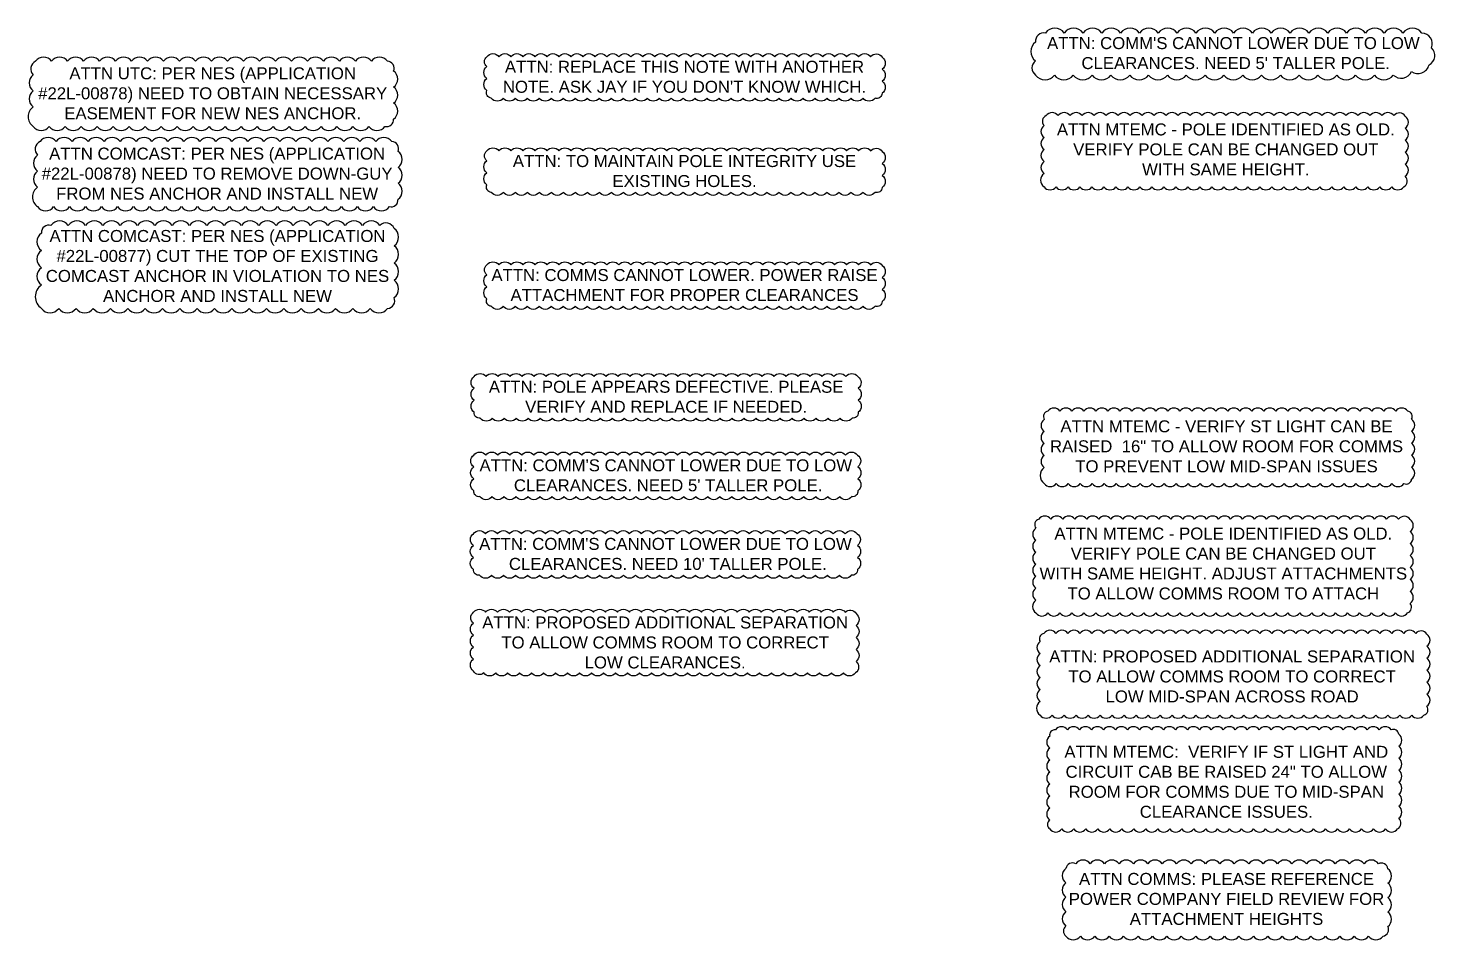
# Model space of a CAD drawing. Header units: inches. Extents: x 29 to 22121, y 36 to 12095.
# Drawn here: x 10955 to 11659, y 7379 to 7835 of the extents above; entities that cross this region are included whole.
import ezdxf

# ---------------------------------------------------------------- set-up
doc = ezdxf.new("R2010")
doc.units = ezdxf.units.IN
doc.header["$MEASUREMENT"] = 0
doc.layers.add('Integrity Attachments-MR', color=1, linetype='Continuous')
doc.styles.get("Standard").update_dxf_attribs({"font": 'arial.ttf'})

# ---------------------------------------------------------------- blocks, each defined once
blk = doc.blocks.new('Notes-TallerPole5')
at = {"layer": 'Integrity Attachments-MR'}
blk.add_lwpolyline([(-96.09, 20.75, -0.520567), (-90.09, 20.75, -0.520567), (-84.09, 20.75, -0.520567), (-78.09, 20.75, -0.520567), (-72.09, 20.75, -0.520567), (-66.09, 20.75, -0.520567), (-60.09, 20.75, -0.520567), (-54.09, 20.75, -0.520567), (-48.09, 20.75, -0.520567), (-42.09, 20.75, -0.520567), (-36.09, 20.75, -0.520567), (-30.09, 20.75, -0.520567), (-24.09, 20.75, -0.520567), (-18.09, 20.75, -0.520567), (-12.09, 20.75, -0.520567), (-6.09, 20.75, -0.520567), (-0.09, 20.75, -0.520567), (5.91, 20.75, -0.520567), (11.91, 20.75, -0.520567), (17.91, 20.75, -0.520567), (23.91, 20.75, -0.520567), (29.91, 20.75, -0.520567), (35.91, 20.75, -0.520567), (41.91, 20.75, -0.520567), (47.91, 20.75, -0.520567), (53.91, 20.75, -0.520567), (59.91, 20.75, -0.520567), (65.91, 20.75, -0.520567), (71.91, 20.75, -0.520567), (77.91, 20.75, -0.520567), (83.91, 20.75, -0.520567), (89.91, 20.75, -0.520567), (95.91, 20.75, -0.520567), (96.09, 14.92, -0.520567), (96.09, 8.92, -0.520567), (96.09, 2.92, -0.520567), (93, 0, -0.520567), (87, 0, -0.520567), (81, 0, -0.520567), (75, 0, -0.520567), (69, 0, -0.520567), (63, 0, -0.520567), (57, 0, -0.520567), (51, 0, -0.520567), (45, 0, -0.520567), (39, 0, -0.520567), (33, 0, -0.520567), (27, 0, -0.520567), (21, 0, -0.520567), (15, 0, -0.520567), (9, 0, -0.520567), (3, 0, -0.520567), (-3, 0, -0.520567), (-9, 0, -0.520567), (-15, 0, -0.520567), (-21, 0, -0.520567), (-27, 0, -0.520567), (-33, 0, -0.520567), (-39, 0, -0.520567), (-45, 0, -0.520567), (-51, 0, -0.520567), (-57, 0, -0.520567), (-63, 0, -0.520567), (-69, 0, -0.520567), (-75, 0, -0.520567), (-81, 0, -0.520567), (-87, 0, -0.520567), (-93, 0, -0.520567), (-96.09, 2.91, -0.520567), (-96.09, 8.91, -0.520567), (-96.09, 14.91, -0.520567)], format="xyb", close=True, dxfattribs=at)
at = {"layer": 'Integrity Attachments-MR', "insert": (0, 18.66), "char_height": 6, "attachment_point": 2}
blk.add_mtext_dynamic_manual_height_columns("ATTN: COMM'S CANNOT LOWER DUE TO LOW  CLEARANCES. NEED 5' TALLER POLE.", width=187.1938, gutter_width=30, heights=[0], dxfattribs=at)
blk = doc.blocks.new('Notes-DefectivePole')
at = {"layer": 'Integrity Attachments-MR'}
blk.add_lwpolyline([(-96.09, 20.75, -0.520567), (-90.09, 20.75, -0.520567), (-84.09, 20.75, -0.520567), (-78.09, 20.75, -0.520567), (-72.09, 20.75, -0.520567), (-66.09, 20.75, -0.520567), (-60.09, 20.75, -0.520567), (-54.09, 20.75, -0.520567), (-48.09, 20.75, -0.520567), (-42.09, 20.75, -0.520567), (-36.09, 20.75, -0.520567), (-30.09, 20.75, -0.520567), (-24.09, 20.75, -0.520567), (-18.09, 20.75, -0.520567), (-12.09, 20.75, -0.520567), (-6.09, 20.75, -0.520567), (-0.09, 20.75, -0.520567), (5.91, 20.75, -0.520567), (11.91, 20.75, -0.520567), (17.91, 20.75, -0.520567), (23.91, 20.75, -0.520567), (29.91, 20.75, -0.520567), (35.91, 20.75, -0.520567), (41.91, 20.75, -0.520567), (47.91, 20.75, -0.520567), (53.91, 20.75, -0.520567), (59.91, 20.75, -0.520567), (65.91, 20.75, -0.520567), (71.91, 20.75, -0.520567), (77.91, 20.75, -0.520567), (83.91, 20.75, -0.520567), (89.91, 20.75, -0.520567), (95.91, 20.75, -0.520567), (96.09, 14.92, -0.520567), (96.09, 8.92, -0.520567), (96.09, 2.92, -0.520567), (93, 0, -0.520567), (87, 0, -0.520567), (81, 0, -0.520567), (75, 0, -0.520567), (69, 0, -0.520567), (63, 0, -0.520567), (57, 0, -0.520567), (51, 0, -0.520567), (45, 0, -0.520567), (39, 0, -0.520567), (33, 0, -0.520567), (27, 0, -0.520567), (21, 0, -0.520567), (15, 0, -0.520567), (9, 0, -0.520567), (3, 0, -0.520567), (-3, 0, -0.520567), (-9, 0, -0.520567), (-15, 0, -0.520567), (-21, 0, -0.520567), (-27, 0, -0.520567), (-33, 0, -0.520567), (-39, 0, -0.520567), (-45, 0, -0.520567), (-51, 0, -0.520567), (-57, 0, -0.520567), (-63, 0, -0.520567), (-69, 0, -0.520567), (-75, 0, -0.520567), (-81, 0, -0.520567), (-87, 0, -0.520567), (-93, 0, -0.520567), (-96.09, 2.91, -0.520567), (-96.09, 8.91, -0.520567), (-96.09, 14.91, -0.520567)], format="xyb", close=True, dxfattribs=at)
at = {"layer": 'Integrity Attachments-MR', "insert": (0, 18.66), "char_height": 6, "attachment_point": 2}
blk.add_mtext_dynamic_manual_height_columns('ATTN: POLE APPEARS DEFECTIVE. PLEASE\\PVERIFY AND REPLACE IF NEEDED.', width=187.1938, gutter_width=30, heights=[0], dxfattribs=at)
blk = doc.blocks.new('Notes-PRA')
blk.add_lwpolyline([(-98.87, 20.71, -0.520567), (-92.87, 20.71, -0.520567), (-86.87, 20.71, -0.520567), (-80.87, 20.71, -0.520567), (-74.87, 20.71, -0.520567), (-68.87, 20.71, -0.520567), (-62.87, 20.71, -0.520567), (-56.87, 20.71, -0.520567), (-50.87, 20.71, -0.520567), (-44.87, 20.71, -0.520567), (-38.87, 20.71, -0.520567), (-32.87, 20.71, -0.520567), (-26.87, 20.71, -0.520567), (-20.87, 20.71, -0.520567), (-14.87, 20.71, -0.520567), (-8.87, 20.71, -0.520567), (-2.87, 20.71, -0.520567), (3.13, 20.71, -0.520567), (9.13, 20.71, -0.520567), (15.13, 20.71, -0.520567), (21.13, 20.71, -0.520567), (27.13, 20.71, -0.520567), (33.13, 20.71, -0.520567), (39.13, 20.71, -0.520567), (45.13, 20.71, -0.520567), (51.13, 20.71, -0.520567), (57.13, 20.71, -0.520567), (63.13, 20.71, -0.520567), (69.13, 20.71, -0.520567), (75.13, 20.71, -0.520567), (81.13, 20.71, -0.520567), (87.13, 20.71, -0.520567), (93.13, 20.71, -0.520567), (98.87, 20.45, -0.520567), (98.87, 14.45, -0.520567), (98.87, 8.45, -0.520567), (98.87, 2.45, -0.520567), (95.32, 0, -0.520567), (89.32, 0, -0.520567), (83.32, 0, -0.520567), (77.32, 0, -0.520567), (71.32, 0, -0.520567), (65.32, 0, -0.520567), (59.32, 0, -0.520567), (53.32, 0, -0.520567), (47.32, 0, -0.520567), (41.32, 0, -0.520567), (35.32, 0, -0.520567), (29.32, 0, -0.520567), (23.32, 0, -0.520567), (17.32, 0, -0.520567), (11.32, 0, -0.520567), (5.32, 0, -0.520567), (-0.68, 0, -0.520567), (-6.68, 0, -0.520567), (-12.68, 0, -0.520567), (-18.68, 0, -0.520567), (-24.68, 0, -0.520567), (-30.68, 0, -0.520567), (-36.68, 0, -0.520567), (-42.68, 0, -0.520567), (-48.68, 0, -0.520567), (-54.68, 0, -0.520567), (-60.68, 0, -0.520567), (-66.68, 0, -0.520567), (-72.68, 0, -0.520567), (-78.68, 0, -0.520567), (-84.68, 0, -0.520567), (-90.68, 0, -0.520567), (-96.68, 0, -0.520567), (-98.87, 3.81, -0.520567), (-98.87, 9.81, -0.520567), (-98.87, 15.81, -0.520567)], format="xyb", close=True)
at = {"insert": (0, 18.66), "char_height": 6, "attachment_point": 2}
blk.add_mtext_dynamic_manual_height_columns('ATTN: COMMS CANNOT LOWER. POWER RAISE ATTACHMENT FOR PROPER CLEARANCES', width=196.7363, gutter_width=30, heights=[0], dxfattribs=at)
blk = doc.blocks.new('Notes-UEH')
blk.add_lwpolyline([(-98.87, 20.71, -0.520567), (-92.87, 20.71, -0.520567), (-86.87, 20.71, -0.520567), (-80.87, 20.71, -0.520567), (-74.87, 20.71, -0.520567), (-68.87, 20.71, -0.520567), (-62.87, 20.71, -0.520567), (-56.87, 20.71, -0.520567), (-50.87, 20.71, -0.520567), (-44.87, 20.71, -0.520567), (-38.87, 20.71, -0.520567), (-32.87, 20.71, -0.520567), (-26.87, 20.71, -0.520567), (-20.87, 20.71, -0.520567), (-14.87, 20.71, -0.520567), (-8.87, 20.71, -0.520567), (-2.87, 20.71, -0.520567), (3.13, 20.71, -0.520567), (9.13, 20.71, -0.520567), (15.13, 20.71, -0.520567), (21.13, 20.71, -0.520567), (27.13, 20.71, -0.520567), (33.13, 20.71, -0.520567), (39.13, 20.71, -0.520567), (45.13, 20.71, -0.520567), (51.13, 20.71, -0.520567), (57.13, 20.71, -0.520567), (63.13, 20.71, -0.520567), (69.13, 20.71, -0.520567), (75.13, 20.71, -0.520567), (81.13, 20.71, -0.520567), (87.13, 20.71, -0.520567), (93.13, 20.71, -0.520567), (98.87, 20.45, -0.520567), (98.87, 14.45, -0.520567), (98.87, 8.45, -0.520567), (98.87, 2.45, -0.520567), (95.32, 0, -0.520567), (89.32, 0, -0.520567), (83.32, 0, -0.520567), (77.32, 0, -0.520567), (71.32, 0, -0.520567), (65.32, 0, -0.520567), (59.32, 0, -0.520567), (53.32, 0, -0.520567), (47.32, 0, -0.520567), (41.32, 0, -0.520567), (35.32, 0, -0.520567), (29.32, 0, -0.520567), (23.32, 0, -0.520567), (17.32, 0, -0.520567), (11.32, 0, -0.520567), (5.32, 0, -0.520567), (-0.68, 0, -0.520567), (-6.68, 0, -0.520567), (-12.68, 0, -0.520567), (-18.68, 0, -0.520567), (-24.68, 0, -0.520567), (-30.68, 0, -0.520567), (-36.68, 0, -0.520567), (-42.68, 0, -0.520567), (-48.68, 0, -0.520567), (-54.68, 0, -0.520567), (-60.68, 0, -0.520567), (-66.68, 0, -0.520567), (-72.68, 0, -0.520567), (-78.68, 0, -0.520567), (-84.68, 0, -0.520567), (-90.68, 0, -0.520567), (-96.68, 0, -0.520567), (-98.87, 3.81, -0.520567), (-98.87, 9.81, -0.520567), (-98.87, 15.81, -0.520567)], format="xyb", close=True)
at = {"insert": (0, 18.66), "char_height": 6, "attachment_point": 2}
blk.add_mtext_dynamic_manual_height_columns('ATTN: TO MAINTAIN POLE INTEGRITY USE EXISTING HOLES.', width=196.7363, gutter_width=30, heights=[0], dxfattribs=at)
blk = doc.blocks.new('Notes-Other')
blk.add_lwpolyline([(-98.87, 20.71, -0.520567), (-92.87, 20.71, -0.520567), (-86.87, 20.71, -0.520567), (-80.87, 20.71, -0.520567), (-74.87, 20.71, -0.520567), (-68.87, 20.71, -0.520567), (-62.87, 20.71, -0.520567), (-56.87, 20.71, -0.520567), (-50.87, 20.71, -0.520567), (-44.87, 20.71, -0.520567), (-38.87, 20.71, -0.520567), (-32.87, 20.71, -0.520567), (-26.87, 20.71, -0.520567), (-20.87, 20.71, -0.520567), (-14.87, 20.71, -0.520567), (-8.87, 20.71, -0.520567), (-2.87, 20.71, -0.520567), (3.13, 20.71, -0.520567), (9.13, 20.71, -0.520567), (15.13, 20.71, -0.520567), (21.13, 20.71, -0.520567), (27.13, 20.71, -0.520567), (33.13, 20.71, -0.520567), (39.13, 20.71, -0.520567), (45.13, 20.71, -0.520567), (51.13, 20.71, -0.520567), (57.13, 20.71, -0.520567), (63.13, 20.71, -0.520567), (69.13, 20.71, -0.520567), (75.13, 20.71, -0.520567), (81.13, 20.71, -0.520567), (87.13, 20.71, -0.520567), (93.13, 20.71, -0.520567), (98.87, 20.45, -0.520567), (98.87, 14.45, -0.520567), (98.87, 8.45, -0.520567), (98.87, 2.45, -0.520567), (95.32, 0, -0.520567), (89.32, 0, -0.520567), (83.32, 0, -0.520567), (77.32, 0, -0.520567), (71.32, 0, -0.520567), (65.32, 0, -0.520567), (59.32, 0, -0.520567), (53.32, 0, -0.520567), (47.32, 0, -0.520567), (41.32, 0, -0.520567), (35.32, 0, -0.520567), (29.32, 0, -0.520567), (23.32, 0, -0.520567), (17.32, 0, -0.520567), (11.32, 0, -0.520567), (5.32, 0, -0.520567), (-0.68, 0, -0.520567), (-6.68, 0, -0.520567), (-12.68, 0, -0.520567), (-18.68, 0, -0.520567), (-24.68, 0, -0.520567), (-30.68, 0, -0.520567), (-36.68, 0, -0.520567), (-42.68, 0, -0.520567), (-48.68, 0, -0.520567), (-54.68, 0, -0.520567), (-60.68, 0, -0.520567), (-66.68, 0, -0.520567), (-72.68, 0, -0.520567), (-78.68, 0, -0.520567), (-84.68, 0, -0.520567), (-90.68, 0, -0.520567), (-96.68, 0, -0.520567), (-98.87, 3.81, -0.520567), (-98.87, 9.81, -0.520567), (-98.87, 15.81, -0.520567)], format="xyb", close=True)
at = {"insert": (0, 18.66), "char_height": 6, "attachment_point": 2}
blk.add_mtext_dynamic_manual_height_columns("ATTN: REPLACE THIS NOTE WITH ANOTHER NOTE. ASK JAY IF YOU DON'T KNOW WHICH.", width=196.7363, gutter_width=30, heights=[0], dxfattribs=at)
blk = doc.blocks.new('Notes-TALL10')
at = {"layer": 'Integrity Attachments-MR'}
blk.add_lwpolyline([(-96.09, 2.09, -0.520567), (-90.09, 2.09, -0.520567), (-84.09, 2.09, -0.520567), (-78.09, 2.09, -0.520567), (-72.09, 2.09, -0.520567), (-66.09, 2.09, -0.520567), (-60.09, 2.09, -0.520567), (-54.09, 2.09, -0.520567), (-48.09, 2.09, -0.520567), (-42.09, 2.09, -0.520567), (-36.09, 2.09, -0.520567), (-30.09, 2.09, -0.520567), (-24.09, 2.09, -0.520567), (-18.09, 2.09, -0.520567), (-12.09, 2.09, -0.520567), (-6.09, 2.09, -0.520567), (-0.09, 2.09, -0.520567), (5.91, 2.09, -0.520567), (11.91, 2.09, -0.520567), (17.91, 2.09, -0.520567), (23.91, 2.09, -0.520567), (29.91, 2.09, -0.520567), (35.91, 2.09, -0.520567), (41.91, 2.09, -0.520567), (47.91, 2.09, -0.520567), (53.91, 2.09, -0.520567), (59.91, 2.09, -0.520567), (65.91, 2.09, -0.520567), (71.91, 2.09, -0.520567), (77.91, 2.09, -0.520567), (83.91, 2.09, -0.520567), (89.91, 2.09, -0.520567), (95.91, 2.09, -0.520567), (96.09, -3.74, -0.520567), (96.09, -9.74, -0.520567), (96.09, -15.74, -0.520567), (93, -18.66, -0.520567), (87, -18.66, -0.520567), (81, -18.66, -0.520567), (75, -18.66, -0.520567), (69, -18.66, -0.520567), (63, -18.66, -0.520567), (57, -18.66, -0.520567), (51, -18.66, -0.520567), (45, -18.66, -0.520567), (39, -18.66, -0.520567), (33, -18.66, -0.520567), (27, -18.66, -0.520567), (21, -18.66, -0.520567), (15, -18.66, -0.520567), (9, -18.66, -0.520567), (3, -18.66, -0.520567), (-3, -18.66, -0.520567), (-9, -18.66, -0.520567), (-15, -18.66, -0.520567), (-21, -18.66, -0.520567), (-27, -18.66, -0.520567), (-33, -18.66, -0.520567), (-39, -18.66, -0.520567), (-45, -18.66, -0.520567), (-51, -18.66, -0.520567), (-57, -18.66, -0.520567), (-63, -18.66, -0.520567), (-69, -18.66, -0.520567), (-75, -18.66, -0.520567), (-81, -18.66, -0.520567), (-87, -18.66, -0.520567), (-93, -18.66, -0.520567), (-96.09, -15.75, -0.520567), (-96.09, -9.75, -0.520567), (-96.09, -3.75, -0.520567)], format="xyb", close=True, dxfattribs=at)
at = {"layer": 'Integrity Attachments-MR', "insert": (0, 0), "char_height": 6, "attachment_point": 2}
blk.add_mtext_dynamic_manual_height_columns("ATTN: COMM'S CANNOT LOWER DUE TO LOW  CLEARANCES. NEED 10' TALLER POLE.", width=187.1938, gutter_width=30, heights=[0], dxfattribs=at)
blk = doc.blocks.new('Notes-EC')
at = {"layer": 'Integrity Attachments-MR', "flags": 128}
blk.add_lwpolyline([(-95.88, 2.09, -0.520567), (-89.88, 2.09, -0.520567), (-83.88, 2.09, -0.520567), (-77.88, 2.09, -0.520567), (-71.88, 2.09, -0.520567), (-65.88, 2.09, -0.520567), (-59.88, 2.09, -0.520567), (-53.88, 2.09, -0.520567), (-47.88, 2.09, -0.520567), (-41.88, 2.09, -0.520567), (-35.88, 2.09, -0.520567), (-29.88, 2.09, -0.520567), (-23.88, 2.09, -0.520567), (-17.88, 2.09, -0.520567), (-11.88, 2.09, -0.520567), (-5.88, 2.09, -0.520567), (0.12, 2.09, -0.520567), (6.12, 2.09, -0.520567), (12.12, 2.09, -0.520567), (18.12, 2.09, -0.520567), (24.12, 2.09, -0.520567), (30.12, 2.09, -0.520567), (36.12, 2.09, -0.520567), (42.12, 2.09, -0.520567), (48.12, 2.09, -0.520567), (54.12, 2.09, -0.520567), (60.12, 2.09, -0.520567), (66.12, 2.09, -0.520567), (72.12, 2.09, -0.520567), (78.12, 2.09, -0.520567), (84.12, 2.09, -0.520567), (90.12, 2.09, -0.520567), (95.51, 1.48, -0.520567), (95.51, -4.52, -0.520567), (95.51, -10.52, -0.520567), (95.51, -16.52, -0.520567), (95.51, -22.52, -0.520567), (95.2, -28.21, -0.520567), (89.2, -28.21, -0.520567), (83.2, -28.21, -0.520567), (77.2, -28.21, -0.520567), (71.2, -28.21, -0.520567), (65.2, -28.21, -0.520567), (59.2, -28.21, -0.520567), (53.2, -28.21, -0.520567), (47.2, -28.21, -0.520567), (41.2, -28.21, -0.520567), (35.2, -28.21, -0.520567), (29.2, -28.21, -0.520567), (23.2, -28.21, -0.520567), (17.2, -28.21, -0.520567), (11.2, -28.21, -0.520567), (5.2, -28.21, -0.520567), (-0.8, -28.21, -0.520567), (-6.8, -28.21, -0.520567), (-12.8, -28.21, -0.520567), (-18.8, -28.21, -0.520567), (-24.8, -28.21, -0.520567), (-30.8, -28.21, -0.520567), (-36.8, -28.21, -0.520567), (-42.8, -28.21, -0.520567), (-48.8, -28.21, -0.520567), (-54.8, -28.21, -0.520567), (-60.8, -28.21, -0.520567), (-66.8, -28.21, -0.520567), (-72.8, -28.21, -0.520567), (-78.8, -28.21, -0.520567), (-84.8, -28.21, -0.520567), (-90.8, -28.21, -0.520567), (-95.88, -27.29, -0.520567), (-95.88, -21.29, -0.520567), (-95.88, -15.29, -0.520567), (-95.88, -9.29, -0.520567), (-95.88, -3.29, -0.520567)], format="xyb", close=True, dxfattribs=at)
at = {"layer": 'Integrity Attachments-MR', "insert": (0, 0), "char_height": 6, "attachment_point": 2}
blk.add_mtext_dynamic_manual_height_columns('ATTN: PROPOSED ADDITIONAL SEPARATION\\PTO ALLOW COMMS ROOM TO CORRECT \\PLOW CLEARANCES. ', width=234.5989, gutter_width=30, heights=[39.21], dxfattribs=at)

msp = doc.modelspace()

# ---------------------------------------------------------------- linework, layer by layer
at = {"layer": 'Integrity Attachments-MR'}
for points in [[(11459.07, 7811.44, 0.520567), (11468.49, 7811.44, 0.520567), (11477.91, 7811.44, 0.520567), (11487.32, 7811.44, 0.520567), (11496.74, 7811.44, 0.520567), (11506.16, 7811.44, 0.520567), (11515.58, 7811.44, 0.520567), (11525, 7811.44, 0.520567), (11534.42, 7811.44, 0.520567), (11543.84, 7811.44, 0.520567), (11553.26, 7811.44, 0.520567), (11562.67, 7811.44, 0.520567), (11572.09, 7811.44, 0.520567), (11581.51, 7811.44, 0.520567), (11590.93, 7811.44, 0.520567), (11600.35, 7811.44, 0.520567), (11609.77, 7811.44, 0.520567), (11619.19, 7811.44, 0.520567), (11628.6, 7811.44, 0.520567), (11638.02, 7811.44, 0.520567), (11647.12, 7813.17, 0.520567), (11655.93, 7816.52, 0.520567), (11657.18, 7825.07, 0.520567), (11652.31, 7832.45, 0.520567), (11642.89, 7832.45, 0.520567), (11633.47, 7832.45, 0.520567), (11624.05, 7832.45, 0.520567), (11614.64, 7832.45, 0.520567), (11605.22, 7832.45, 0.520567), (11595.8, 7832.45, 0.520567), (11586.38, 7832.45, 0.520567), (11576.96, 7832.45, 0.520567), (11567.54, 7832.45, 0.520567), (11558.12, 7832.45, 0.520567), (11548.71, 7832.45, 0.520567), (11539.29, 7832.45, 0.520567), (11529.87, 7832.45, 0.520567), (11520.45, 7832.45, 0.520567), (11511.03, 7832.45, 0.520567), (11501.61, 7832.45, 0.520567), (11492.19, 7832.45, 0.520567), (11482.77, 7832.45, 0.520567), (11473.36, 7832.45, 0.520567), (11463.94, 7832.45, 0.520567), (11459.07, 7827.9, 0.520567), (11459.07, 7818.48, 0.520567)], [(10957.47, 7785.73, 0.520567), (10965.47, 7785.73, 0.520567), (10973.47, 7785.73, 0.520567), (10981.47, 7785.73, 0.520567), (10989.47, 7785.73, 0.520567), (10997.47, 7785.73, 0.520567), (11005.47, 7785.73, 0.520567), (11013.47, 7785.73, 0.520567), (11021.47, 7785.73, 0.520567), (11029.47, 7785.73, 0.520567), (11037.47, 7785.73, 0.520567), (11045.47, 7785.73, 0.520567), (11053.47, 7785.73, 0.520567), (11061.47, 7785.73, 0.520567), (11069.47, 7785.73, 0.520567), (11077.47, 7785.73, 0.520567), (11085.47, 7785.73, 0.520567), (11093.47, 7785.73, 0.520567), (11101.47, 7785.73, 0.520567), (11109.47, 7785.73, 0.520567), (11117.47, 7785.73, 0.520567), (11125.47, 7785.73, 0.520567), (11133.47, 7785.73, 0.520567), (11137.79, 7789.4, 0.520567), (11137.79, 7797.4, 0.520567), (11137.79, 7805.4, 0.520567), (11137.79, 7813.4, 0.520567), (11134.68, 7818.29, 0.520567), (11126.68, 7818.29, 0.520567), (11118.68, 7818.29, 0.520567), (11110.68, 7818.29, 0.520567), (11102.68, 7818.29, 0.520567), (11094.68, 7818.29, 0.520567), (11086.68, 7818.29, 0.520567), (11078.68, 7818.29, 0.520567), (11070.68, 7818.29, 0.520567), (11062.68, 7818.29, 0.520567), (11054.68, 7818.29, 0.520567), (11046.68, 7818.29, 0.520567), (11038.68, 7818.29, 0.520567), (11030.68, 7818.29, 0.520567), (11022.68, 7818.29, 0.520567), (11014.68, 7818.29, 0.520567), (11006.68, 7818.29, 0.520567), (10998.68, 7818.29, 0.520567), (10990.68, 7818.29, 0.520567), (10982.68, 7818.29, 0.520567), (10974.68, 7818.29, 0.520567), (10966.68, 7818.29, 0.520567), (10958.68, 7818.29, 0.520567), (10957.47, 7811.5, 0.520567), (10957.47, 7803.5, 0.520567), (10957.47, 7795.5, 0.520567)], [(11463.26, 7755.53, 0.520567), (11469.26, 7755.53, 0.520567), (11475.26, 7755.53, 0.520567), (11481.26, 7755.53, 0.520567), (11487.26, 7755.53, 0.520567), (11493.26, 7755.53, 0.520567), (11499.26, 7755.53, 0.520567), (11505.26, 7755.53, 0.520567), (11511.26, 7755.53, 0.520567), (11517.26, 7755.53, 0.520567), (11523.26, 7755.53, 0.520567), (11529.26, 7755.53, 0.520567), (11535.26, 7755.53, 0.520567), (11541.26, 7755.53, 0.520567), (11547.26, 7755.53, 0.520567), (11553.26, 7755.53, 0.520567), (11559.26, 7755.53, 0.520567), (11565.26, 7755.53, 0.520567), (11571.26, 7755.53, 0.520567), (11577.26, 7755.53, 0.520567), (11583.26, 7755.53, 0.520567), (11589.26, 7755.53, 0.520567), (11595.26, 7755.53, 0.520567), (11601.26, 7755.53, 0.520567), (11607.26, 7755.53, 0.520567), (11613.26, 7755.53, 0.520567), (11619.26, 7755.53, 0.520567), (11625.26, 7755.53, 0.520567), (11631.26, 7755.53, 0.520567), (11637.26, 7755.53, 0.520567), (11643.26, 7755.53, 0.520567), (11644, 7760.79, 0.520567), (11644, 7766.79, 0.520567), (11644, 7772.79, 0.520567), (11644, 7778.79, 0.520567), (11644, 7784.79, 0.520567), (11644, 7790.79, 0.520567), (11638.31, 7791.1, 0.520567), (11632.31, 7791.1, 0.520567), (11626.31, 7791.1, 0.520567), (11620.31, 7791.1, 0.520567), (11614.31, 7791.1, 0.520567), (11608.31, 7791.1, 0.520567), (11602.31, 7791.1, 0.520567), (11596.31, 7791.1, 0.520567), (11590.31, 7791.1, 0.520567), (11584.31, 7791.1, 0.520567), (11578.31, 7791.1, 0.520567), (11572.31, 7791.1, 0.520567), (11566.31, 7791.1, 0.520567), (11560.31, 7791.1, 0.520567), (11554.31, 7791.1, 0.520567), (11548.31, 7791.1, 0.520567), (11542.31, 7791.1, 0.520567), (11536.31, 7791.1, 0.520567), (11530.31, 7791.1, 0.520567), (11524.31, 7791.1, 0.520567), (11518.31, 7791.1, 0.520567), (11512.31, 7791.1, 0.520567), (11506.31, 7791.1, 0.520567), (11500.31, 7791.1, 0.520567), (11494.31, 7791.1, 0.520567), (11488.31, 7791.1, 0.520567), (11482.31, 7791.1, 0.520567), (11476.31, 7791.1, 0.520567), (11470.31, 7791.1, 0.520567), (11464.31, 7791.1, 0.520567), (11463.26, 7786.15, 0.520567), (11463.26, 7780.15, 0.520567), (11463.26, 7774.15, 0.520567), (11463.26, 7768.15, 0.520567), (11463.26, 7762.15, 0.520567)], [(10959.68, 7745.56, 0.520567), (10967.68, 7745.56, 0.520567), (10975.68, 7745.56, 0.520567), (10983.68, 7745.56, 0.520567), (10991.68, 7745.56, 0.520567), (10999.68, 7745.56, 0.520567), (11007.68, 7745.56, 0.520567), (11015.68, 7745.56, 0.520567), (11023.68, 7745.56, 0.520567), (11031.68, 7745.56, 0.520567), (11039.68, 7745.56, 0.520567), (11047.68, 7745.56, 0.520567), (11055.68, 7745.56, 0.520567), (11063.68, 7745.56, 0.520567), (11071.68, 7745.56, 0.520567), (11079.68, 7745.56, 0.520567), (11087.68, 7745.56, 0.520567), (11095.68, 7745.56, 0.520567), (11103.68, 7745.56, 0.520567), (11111.68, 7745.56, 0.520567), (11119.68, 7745.56, 0.520567), (11127.68, 7745.56, 0.520567), (11135.68, 7745.56, 0.520567), (11140.01, 7749.23, 0.520567), (11140.01, 7757.23, 0.520567), (11140.01, 7765.23, 0.520567), (11140.01, 7773.23, 0.520567), (11136.9, 7778.12, 0.520567), (11128.9, 7778.12, 0.520567), (11120.9, 7778.12, 0.520567), (11112.9, 7778.12, 0.520567), (11104.9, 7778.12, 0.520567), (11096.9, 7778.12, 0.520567), (11088.9, 7778.12, 0.520567), (11080.9, 7778.12, 0.520567), (11072.9, 7778.12, 0.520567), (11064.9, 7778.12, 0.520567), (11056.9, 7778.12, 0.520567), (11048.9, 7778.12, 0.520567), (11040.9, 7778.12, 0.520567), (11032.9, 7778.12, 0.520567), (11024.9, 7778.12, 0.520567), (11016.9, 7778.12, 0.520567), (11008.9, 7778.12, 0.520567), (11000.9, 7778.12, 0.520567), (10992.9, 7778.12, 0.520567), (10984.9, 7778.12, 0.520567), (10976.9, 7778.12, 0.520567), (10968.9, 7778.12, 0.520567), (10960.9, 7778.12, 0.520567), (10959.68, 7771.33, 0.520567), (10959.68, 7763.33, 0.520567), (10959.68, 7755.33, 0.520567)], [(10961.55, 7694.63, 0.520567), (10970.21, 7694.63, 0.520567), (10978.88, 7694.63, 0.520567), (10987.54, 7694.63, 0.520567), (10996.2, 7694.63, 0.520567), (11004.86, 7694.63, 0.520567), (11013.52, 7694.63, 0.520567), (11022.18, 7694.63, 0.520567), (11030.85, 7694.63, 0.520567), (11039.51, 7694.63, 0.520567), (11048.17, 7694.63, 0.520567), (11056.83, 7694.63, 0.520567), (11065.49, 7694.63, 0.520567), (11074.15, 7694.63, 0.520567), (11082.82, 7694.63, 0.520567), (11091.48, 7694.63, 0.520567), (11100.14, 7694.63, 0.520567), (11108.8, 7694.63, 0.520567), (11117.46, 7694.63, 0.520567), (11126.12, 7694.63, 0.520567), (11134.79, 7694.63, 0.520567), (11138.05, 7700.03, 0.520567), (11138.05, 7708.69, 0.520567), (11138.06, 7717.35, 0.520567), (11138.06, 7726.01, 0.520567), (11138.06, 7734.67, 0.520567), (11130.93, 7736.2, 0.520567), (11122.27, 7736.2, 0.520567), (11113.61, 7736.2, 0.520567), (11104.94, 7736.2, 0.520567), (11096.28, 7736.2, 0.520567), (11087.62, 7736.2, 0.520567), (11078.96, 7736.2, 0.520567), (11070.3, 7736.2, 0.520567), (11061.64, 7736.2, 0.520567), (11052.97, 7736.2, 0.520567), (11044.31, 7736.2, 0.520567), (11035.65, 7736.2, 0.520567), (11026.99, 7736.2, 0.520567), (11018.33, 7736.2, 0.520567), (11009.67, 7736.2, 0.520567), (11001, 7736.2, 0.520567), (10992.34, 7736.2, 0.520567), (10983.68, 7736.2, 0.520567), (10975.02, 7736.2, 0.520567), (10966.36, 7736.2, 0.520567), (10961.56, 7732.34, 0.520567), (10961.56, 7723.67, 0.520567), (10961.56, 7715.01, 0.520567), (10961.56, 7706.35, 0.520567)], [(11463.37, 7606.98, 0.520567), (11469.37, 7606.98, 0.520567), (11475.37, 7606.98, 0.520567), (11481.37, 7606.98, 0.520567), (11487.37, 7606.98, 0.520567), (11493.37, 7606.98, 0.520567), (11499.37, 7606.98, 0.520567), (11505.37, 7606.98, 0.520567), (11511.37, 7606.98, 0.520567), (11517.37, 7606.98, 0.520567), (11523.37, 7606.98, 0.520567), (11529.37, 7606.98, 0.520567), (11535.37, 7606.98, 0.520567), (11541.37, 7606.98, 0.520567), (11547.37, 7606.98, 0.520567), (11553.37, 7606.98, 0.520567), (11559.37, 7606.98, 0.520567), (11565.37, 7606.98, 0.520567), (11571.37, 7606.98, 0.520567), (11577.37, 7606.98, 0.520567), (11583.37, 7606.98, 0.520567), (11589.37, 7606.98, 0.520567), (11595.37, 7606.98, 0.520567), (11601.37, 7606.98, 0.520567), (11607.37, 7606.98, 0.520567), (11613.37, 7606.98, 0.520567), (11619.37, 7606.98, 0.520567), (11625.37, 7606.98, 0.520567), (11631.37, 7606.98, 0.520567), (11637.37, 7606.98, 0.520567), (11643.37, 7606.98, 0.520567), (11647.2, 7609.15, 0.520567), (11647.2, 7615.15, 0.520567), (11647.2, 7621.15, 0.520567), (11647.2, 7627.15, 0.520567), (11647.2, 7633.15, 0.520567), (11647.2, 7639.15, 0.520567), (11645.23, 7643.18, 0.520567), (11639.23, 7643.18, 0.520567), (11633.23, 7643.18, 0.520567), (11627.23, 7643.18, 0.520567), (11621.23, 7643.18, 0.520567), (11615.23, 7643.18, 0.520567), (11609.23, 7643.18, 0.520567), (11603.23, 7643.18, 0.520567), (11597.23, 7643.18, 0.520567), (11591.23, 7643.18, 0.520567), (11585.23, 7643.18, 0.520567), (11579.23, 7643.18, 0.520567), (11573.23, 7643.18, 0.520567), (11567.23, 7643.18, 0.520567), (11561.23, 7643.18, 0.520567), (11555.23, 7643.18, 0.520567), (11549.23, 7643.18, 0.520567), (11543.23, 7643.18, 0.520567), (11537.23, 7643.18, 0.520567), (11531.23, 7643.18, 0.520567), (11525.23, 7643.18, 0.520567), (11519.23, 7643.18, 0.520567), (11513.23, 7643.18, 0.520567), (11507.23, 7643.18, 0.520567), (11501.23, 7643.18, 0.520567), (11495.23, 7643.18, 0.520567), (11489.23, 7643.18, 0.520567), (11483.23, 7643.18, 0.520567), (11477.23, 7643.18, 0.520567), (11471.23, 7643.18, 0.520567), (11465.23, 7643.18, 0.520567), (11463.37, 7639.03, 0.520567), (11463.37, 7633.03, 0.520567), (11463.37, 7627.03, 0.520567), (11463.37, 7621.03, 0.520567), (11463.37, 7615.03, 0.520567)], [(11459.19, 7542.22, 0.520567), (11465.19, 7542.22, 0.520567), (11471.19, 7542.22, 0.520567), (11477.19, 7542.22, 0.520567), (11483.19, 7542.22, 0.520567), (11489.19, 7542.22, 0.520567), (11495.19, 7542.22, 0.520567), (11501.19, 7542.22, 0.520567), (11507.19, 7542.22, 0.520567), (11513.19, 7542.22, 0.520567), (11519.19, 7542.22, 0.520567), (11525.19, 7542.22, 0.520567), (11531.19, 7542.22, 0.520567), (11537.19, 7542.22, 0.520567), (11543.19, 7542.22, 0.520567), (11549.19, 7542.22, 0.520567), (11555.19, 7542.22, 0.520567), (11561.19, 7542.22, 0.520567), (11567.19, 7542.22, 0.520567), (11573.19, 7542.22, 0.520567), (11579.19, 7542.22, 0.520567), (11585.19, 7542.22, 0.520567), (11591.19, 7542.22, 0.520567), (11597.19, 7542.22, 0.520567), (11603.19, 7542.22, 0.520567), (11609.19, 7542.22, 0.520567), (11615.19, 7542.22, 0.520567), (11621.19, 7542.22, 0.520567), (11627.19, 7542.22, 0.520567), (11633.19, 7542.22, 0.520567), (11639.19, 7542.22, 0.520567), (11645.19, 7542.22, 0.520567), (11646.45, 7546.96, 0.520567), (11646.45, 7552.96, 0.520567), (11646.45, 7558.96, 0.520567), (11646.45, 7564.96, 0.520567), (11646.45, 7570.96, 0.520567), (11646.45, 7576.96, 0.520567), (11646.45, 7582.96, 0.520567), (11646.45, 7588.96, 0.520567), (11640.64, 7589.16, 0.520567), (11634.64, 7589.16, 0.520567), (11628.64, 7589.16, 0.520567), (11622.64, 7589.16, 0.520567), (11616.64, 7589.16, 0.520567), (11610.64, 7589.16, 0.520567), (11604.64, 7589.16, 0.520567), (11598.64, 7589.16, 0.520567), (11592.64, 7589.16, 0.520567), (11586.64, 7589.16, 0.520567), (11580.64, 7589.16, 0.520567), (11574.64, 7589.16, 0.520567), (11568.64, 7589.16, 0.520567), (11562.64, 7589.16, 0.520567), (11556.64, 7589.16, 0.520567), (11550.64, 7589.16, 0.520567), (11544.64, 7589.16, 0.520567), (11538.64, 7589.16, 0.520567), (11532.64, 7589.16, 0.520567), (11526.64, 7589.16, 0.520567), (11520.64, 7589.16, 0.520567), (11514.64, 7589.16, 0.520567), (11508.64, 7589.16, 0.520567), (11502.64, 7589.16, 0.520567), (11496.64, 7589.16, 0.520567), (11490.64, 7589.16, 0.520567), (11484.64, 7589.16, 0.520567), (11478.64, 7589.16, 0.520567), (11472.64, 7589.16, 0.520567), (11466.64, 7589.16, 0.520567), (11460.64, 7589.16, 0.520567), (11459.19, 7584.61, 0.520567), (11459.19, 7578.61, 0.520567), (11459.19, 7572.61, 0.520567), (11459.19, 7566.61, 0.520567), (11459.19, 7560.61, 0.520567), (11459.19, 7554.61, 0.520567), (11459.19, 7548.61, 0.520567)], [(11461.3, 7491.1, 0.520567), (11467.3, 7491.1, 0.520567), (11473.3, 7491.1, 0.520567), (11479.3, 7491.1, 0.520567), (11485.3, 7491.1, 0.520567), (11491.3, 7491.1, 0.520567), (11497.3, 7491.1, 0.520567), (11503.3, 7491.1, 0.520567), (11509.3, 7491.1, 0.520567), (11515.3, 7491.1, 0.520567), (11521.3, 7491.1, 0.520567), (11527.3, 7491.1, 0.520567), (11533.3, 7491.1, 0.520567), (11539.3, 7491.1, 0.520567), (11545.3, 7491.1, 0.520567), (11551.3, 7491.1, 0.520567), (11557.3, 7491.1, 0.520567), (11563.3, 7491.1, 0.520567), (11569.3, 7491.1, 0.520567), (11575.3, 7491.1, 0.520567), (11581.3, 7491.1, 0.520567), (11587.3, 7491.1, 0.520567), (11593.3, 7491.1, 0.520567), (11599.3, 7491.1, 0.520567), (11605.3, 7491.1, 0.520567), (11611.3, 7491.1, 0.520567), (11617.3, 7491.1, 0.520567), (11623.3, 7491.1, 0.520567), (11629.3, 7491.1, 0.520567), (11635.3, 7491.1, 0.520567), (11641.3, 7491.1, 0.520567), (11647.3, 7491.1, 0.520567), (11653.3, 7491.1, 0.520567), (11654.85, 7495.55, 0.520567), (11654.85, 7501.55, 0.520567), (11654.85, 7507.55, 0.520567), (11654.85, 7513.55, 0.520567), (11654.85, 7519.55, 0.520567), (11654.85, 7525.55, 0.520567), (11654.85, 7531.55, 0.520567), (11649.24, 7531.95, 0.520567), (11643.24, 7531.95, 0.520567), (11637.24, 7531.95, 0.520567), (11631.24, 7531.95, 0.520567), (11625.24, 7531.95, 0.520567), (11619.24, 7531.95, 0.520567), (11613.24, 7531.95, 0.520567), (11607.24, 7531.95, 0.520567), (11601.24, 7531.95, 0.520567), (11595.24, 7531.95, 0.520567), (11589.24, 7531.95, 0.520567), (11583.24, 7531.95, 0.520567), (11577.24, 7531.95, 0.520567), (11571.24, 7531.95, 0.520567), (11565.24, 7531.95, 0.520567), (11559.24, 7531.95, 0.520567), (11553.24, 7531.95, 0.520567), (11547.24, 7531.95, 0.520567), (11541.24, 7531.95, 0.520567), (11535.24, 7531.95, 0.520567), (11529.24, 7531.95, 0.520567), (11523.24, 7531.95, 0.520567), (11517.24, 7531.95, 0.520567), (11511.24, 7531.95, 0.520567), (11505.24, 7531.95, 0.520567), (11499.24, 7531.95, 0.520567), (11493.24, 7531.95, 0.520567), (11487.24, 7531.95, 0.520567), (11481.24, 7531.95, 0.520567), (11475.24, 7531.95, 0.520567), (11469.24, 7531.95, 0.520567), (11463.24, 7531.95, 0.520567), (11461.3, 7527.89, 0.520567), (11461.3, 7521.89, 0.520567), (11461.3, 7515.89, 0.520567), (11461.3, 7509.89, 0.520567), (11461.3, 7503.89, 0.520567), (11461.3, 7497.89, 0.520567)], [(11466.15, 7434.09, 0.520567), (11472.15, 7434.09, 0.520567), (11478.15, 7434.09, 0.520567), (11484.15, 7434.09, 0.520567), (11490.15, 7434.09, 0.520567), (11496.15, 7434.09, 0.520567), (11502.15, 7434.09, 0.520567), (11508.15, 7434.09, 0.520567), (11514.15, 7434.09, 0.520567), (11520.15, 7434.09, 0.520567), (11526.15, 7434.09, 0.520567), (11532.15, 7434.09, 0.520567), (11538.15, 7434.09, 0.520567), (11544.15, 7434.09, 0.520567), (11550.15, 7434.09, 0.520567), (11556.15, 7434.09, 0.520567), (11562.15, 7434.09, 0.520567), (11568.15, 7434.09, 0.520567), (11574.15, 7434.09, 0.520567), (11580.15, 7434.09, 0.520567), (11586.15, 7434.09, 0.520567), (11592.15, 7434.09, 0.520567), (11598.15, 7434.09, 0.520567), (11604.15, 7434.09, 0.520567), (11610.15, 7434.09, 0.520567), (11616.15, 7434.09, 0.520567), (11622.15, 7434.09, 0.520567), (11628.15, 7434.09, 0.520567), (11634.15, 7434.09, 0.520567), (11640.15, 7434.09, 0.520567), (11640.75, 7439.49, 0.520567), (11640.75, 7445.49, 0.520567), (11640.75, 7451.49, 0.520567), (11640.75, 7457.49, 0.520567), (11640.75, 7463.49, 0.520567), (11640.75, 7469.49, 0.520567), (11640.75, 7475.49, 0.520567), (11640.75, 7481.49, 0.520567), (11636.98, 7483.72, 0.520567), (11630.98, 7483.72, 0.520567), (11624.98, 7483.72, 0.520567), (11618.98, 7483.72, 0.520567), (11612.98, 7483.72, 0.520567), (11606.98, 7483.72, 0.520567), (11600.98, 7483.72, 0.520567), (11594.98, 7483.72, 0.520567), (11588.98, 7483.72, 0.520567), (11582.98, 7483.72, 0.520567), (11576.98, 7483.72, 0.520567), (11570.98, 7483.72, 0.520567), (11564.98, 7483.72, 0.520567), (11558.98, 7483.72, 0.520567), (11552.98, 7483.72, 0.520567), (11546.98, 7483.72, 0.520567), (11540.98, 7483.72, 0.520567), (11534.98, 7483.72, 0.520567), (11528.98, 7483.72, 0.520567), (11522.98, 7483.72, 0.520567), (11516.98, 7483.72, 0.520567), (11510.98, 7483.72, 0.520567), (11504.98, 7483.72, 0.520567), (11498.98, 7483.72, 0.520567), (11492.98, 7483.72, 0.520567), (11486.98, 7483.72, 0.520567), (11480.98, 7483.72, 0.520567), (11474.98, 7483.72, 0.520567), (11468.98, 7483.72, 0.520567), (11466.15, 7480.56, 0.520567), (11466.15, 7474.56, 0.520567), (11466.15, 7468.56, 0.520567), (11466.15, 7462.56, 0.520567), (11466.15, 7456.56, 0.520567), (11466.15, 7450.56, 0.520567), (11466.15, 7444.56, 0.520567), (11466.15, 7438.56, 0.520567)], [(11474.24, 7380.47, 0.520567), (11481.45, 7380.47, 0.520567), (11488.66, 7380.47, 0.520567), (11495.88, 7380.47, 0.520567), (11503.09, 7380.47, 0.520567), (11510.3, 7380.47, 0.520567), (11517.51, 7380.47, 0.520567), (11524.73, 7380.47, 0.520567), (11531.94, 7380.47, 0.520567), (11539.15, 7380.47, 0.520567), (11546.37, 7380.47, 0.520567), (11553.58, 7380.47, 0.520567), (11560.79, 7380.47, 0.520567), (11568, 7380.47, 0.520567), (11575.22, 7380.47, 0.520567), (11582.43, 7380.47, 0.520567), (11589.64, 7380.47, 0.520567), (11596.85, 7380.47, 0.520567), (11604.07, 7380.47, 0.520567), (11611.28, 7380.47, 0.520567), (11618.49, 7380.47, 0.520567), (11625.71, 7380.47, 0.520567), (11632.92, 7380.47, 0.520567), (11635.3, 7385.3, 0.520567), (11635.3, 7392.51, 0.520567), (11635.3, 7399.73, 0.520567), (11635.3, 7406.94, 0.520567), (11635.3, 7414.15, 0.520567), (11630.6, 7416.67, 0.520567), (11623.39, 7416.67, 0.520567), (11616.18, 7416.67, 0.520567), (11608.97, 7416.67, 0.520567), (11601.75, 7416.67, 0.520567), (11594.54, 7416.67, 0.520567), (11587.33, 7416.67, 0.520567), (11580.12, 7416.67, 0.520567), (11572.9, 7416.67, 0.520567), (11565.69, 7416.67, 0.520567), (11558.48, 7416.67, 0.520567), (11551.26, 7416.67, 0.520567), (11544.05, 7416.67, 0.520567), (11536.84, 7416.67, 0.520567), (11529.63, 7416.67, 0.520567), (11522.41, 7416.67, 0.520567), (11515.2, 7416.67, 0.520567), (11507.99, 7416.67, 0.520567), (11500.78, 7416.67, 0.520567), (11493.56, 7416.67, 0.520567), (11486.35, 7416.67, 0.520567), (11479.14, 7416.67, 0.520567), (11474.24, 7414.36, 0.520567), (11474.24, 7407.14, 0.520567), (11474.24, 7399.93, 0.520567), (11474.24, 7392.72, 0.520567), (11474.24, 7385.51, 0.520567)]]:
    msp.add_lwpolyline(points, format="xyb", close=True, dxfattribs=at)

# ---------------------------------------------------------------- block references
for name, p in [('Notes-Other', (11283.37, 7799.89)), ('Notes-UEH', (11283.37, 7752.72)), ('Notes-PRA', (11283.37, 7695.67)), ('Notes-DefectivePole', (11274.18, 7639.75)), ('Notes-TallerPole5', (11274.01, 7600.43)), ('Notes-TALL10', (11273.84, 7579.76)), ('Notes-EC', (11273.67, 7540.44))]:
    msp.add_blockref(name, p)

# ---------------------------------------------------------------- texts
at = {"layer": 'Integrity Attachments-MR', "char_height": 6, "attachment_point": 2}
for s, width, gutter_width, heights, insert in [("ATTN: COMM'S CANNOT LOWER DUE TO LOW  CLEARANCES. NEED 5' TALLER POLE.", 187.1938, 30, [0], (11558.01, 7830.41)), ('ATTN UTC: PER NES (APPLICATION #22L-00878) NEED TO OBTAIN NECESSARY EASEMENT FOR NEW NES ANCHOR.', 184.2195, 1, [0], (11047.27, 7815.28)), ('ATTN MTEMC - POLE IDENTIFIED AS OLD. \\PVERIFY POLE CAN BE CHANGED OUT \\PWITH SAME HEIGHT.', 234.5989, 30, [39.21], (11554.23, 7787.21)), ('ATTN COMCAST: PER NES (APPLICATION #22L-00878) NEED TO REMOVE DOWN-GUY FROM NES ANCHOR AND INSTALL NEW', 184.2195, 1, [0], (11049.49, 7775.11)), ('ATTN COMCAST: PER NES (APPLICATION #22L-00877) CUT THE TOP OF EXISTING COMCAST ANCHOR IN VIOLATION TO NES ANCHOR AND INSTALL NEW', 184.2195, 1, [0], (11049.68, 7733.88)), ('ATTN MTEMC - VERIFY ST LIGHT CAN BE\\PRAISED  16" TO ALLOW ROOM FOR COMMS \\PTO PREVENT LOW MID-SPAN ISSUES', 234.5989, 30, [39.21], (11554.58, 7638.61)), ('ATTN MTEMC - POLE IDENTIFIED AS OLD. \\PVERIFY POLE CAN BE CHANGED OUT \\PWITH SAME HEIGHT. ADJUST ATTACHMENTS\\PTO ALLOW COMMS ROOM TO ATTACH', 234.5989, 30, [39.21], (11552.98, 7584.96)), ('ATTN: PROPOSED ADDITIONAL SEPARATION\\PTO ALLOW COMMS ROOM TO CORRECT \\PLOW MID-SPAN ACROSS ROAD\\P ', 234.5989, 30, [39.21], (11557.38, 7523.42)), ('ATTN MTEMC:  VERIFY IF ST LIGHT AND CIRCUIT CAB BE RAISED 24" TO ALLOW ROOM FOR COMMS DUE TO MID-SPAN CLEARANCE ISSUES. ', 187.1938, 30, [0], (11554.47, 7475.71)), ('ATTN COMMS: PLEASE REFERENCE POWER COMPANY FIELD REVIEW FOR ATTACHMENT HEIGHTS', 178.8116, 30, [39.21], (11554.58, 7412.1))]:
    msp.add_mtext_dynamic_manual_height_columns(s, width=width, gutter_width=gutter_width, heights=heights, dxfattribs=dict(at, insert=insert))

doc.saveas('drawing.dxf')
